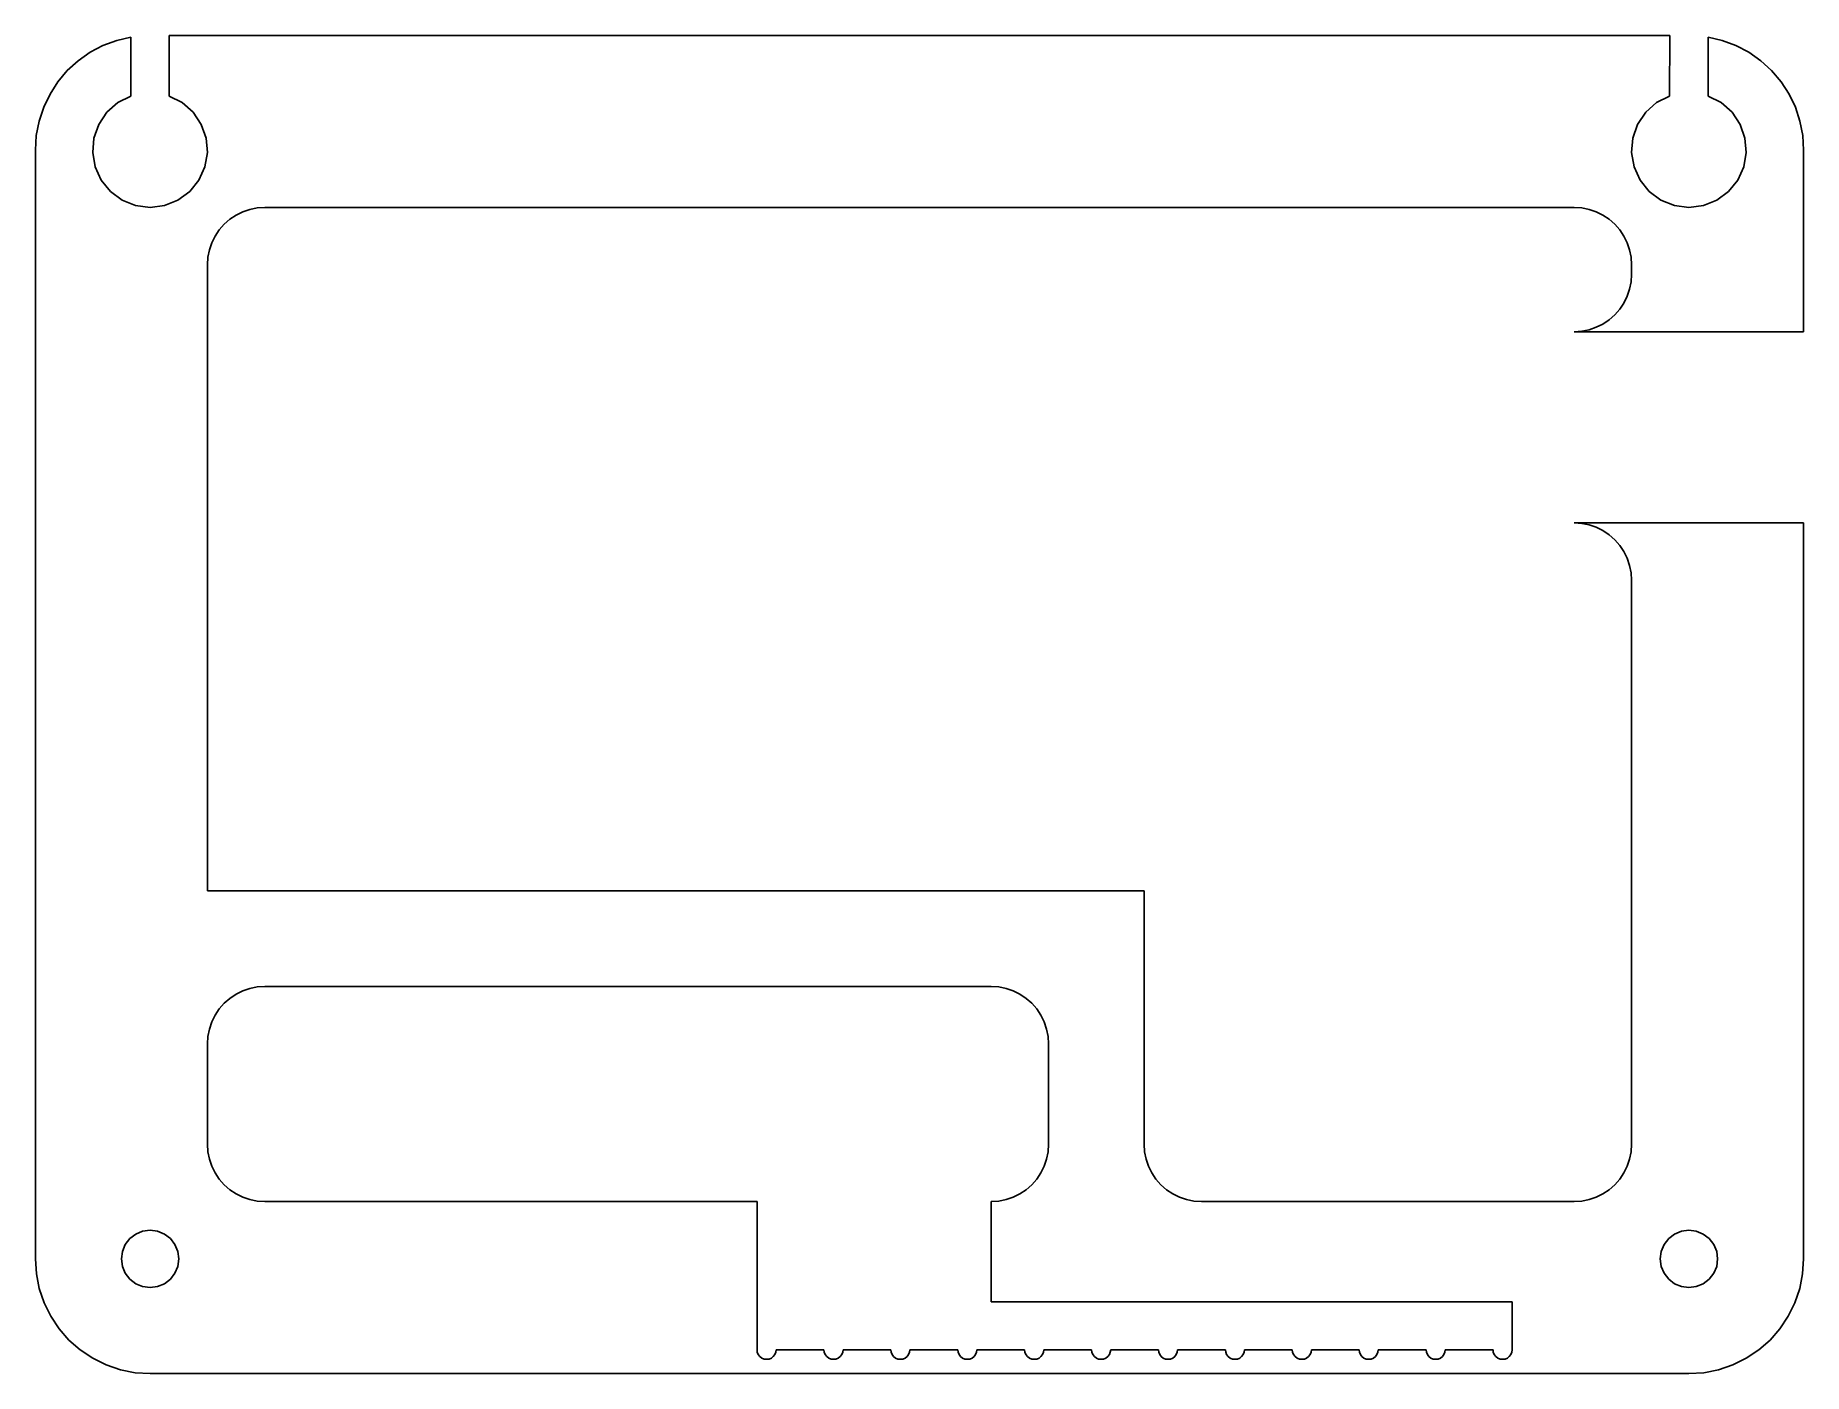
# Model space of a CAD drawing. Extents: x 1141 to 1326, y 0 to 140.
import ezdxf

# ---------------------------------------------------------------- set-up
doc = ezdxf.new("R2010")
doc.units = 0
doc.header["$LTSCALE"] = 1000
doc.linetypes.add('SKEMA_SOLID', pattern=[0])
doc.layers.add('Layer0_S_', color=20, linetype='SKEMA_SOLID')

msp = doc.modelspace()

# ---------------------------------------------------------------- linework, layer by layer
at = {"layer": 'Layer0_S_'}
for p, q in [((1147.63, 138.94), (1146.28, 138.23)), ((1149.07, 139.48), (1147.63, 138.94)), ((1150.56, 139.81), (1149.07, 139.48)), ((1150.56, 139.81), (1150.54, 133.65)), ((1154.56, 140), (1154.57, 133.65)), ((1311.56, 140), (1154.56, 140)), ((1311.56, 140), (1311.54, 133.65)), ((1315.56, 139.81), (1315.57, 133.65)), ((1315.56, 139.81), (1317.05, 139.48)), ((1317.05, 139.48), (1318.48, 138.94)), ((1318.48, 138.94), (1319.83, 138.23)), ((1145.03, 137.35), (1143.9, 136.31)), ((1146.28, 138.23), (1145.03, 137.35)), ((1319.83, 138.23), (1321.08, 137.35)), ((1321.08, 137.35), (1322.21, 136.31)), ((1142.92, 135.14), (1142.09, 133.86)), ((1143.9, 136.31), (1142.92, 135.14)), ((1322.21, 136.31), (1323.2, 135.14)), ((1323.2, 135.14), (1324.03, 133.86)), ((1142.09, 133.86), (1141.43, 132.48)), ((1150.54, 133.65), (1149.18, 132.96)), ((1155.93, 132.96), (1154.57, 133.65)), ((1311.54, 133.65), (1310.18, 132.96)), ((1316.93, 132.96), (1315.57, 133.65)), ((1324.03, 133.86), (1324.69, 132.48)), ((1141.43, 132.48), (1140.95, 131.03)), ((1148.04, 131.95), (1147.19, 130.69)), ((1149.18, 132.96), (1148.04, 131.95)), ((1157.07, 131.95), (1155.93, 132.96)), ((1157.92, 130.69), (1157.07, 131.95)), ((1309.04, 131.95), (1308.19, 130.69)), ((1310.18, 132.96), (1309.04, 131.95)), ((1318.07, 131.95), (1316.93, 132.96)), ((1318.92, 130.69), (1318.07, 131.95)), ((1324.69, 132.48), (1325.17, 131.03)), ((1140.65, 129.53), (1140.56, 128)), ((1140.95, 131.03), (1140.65, 129.53)), ((1147.19, 130.69), (1146.69, 129.25)), ((1158.42, 129.25), (1157.92, 130.69)), ((1308.19, 130.69), (1307.69, 129.25)), ((1319.42, 129.25), (1318.92, 130.69)), ((1325.17, 131.03), (1325.46, 129.53)), ((1325.46, 129.53), (1325.56, 128)), ((1140.56, 128), (1140.56, 12)), ((1146.69, 129.25), (1146.56, 127.74)), ((1146.56, 127.74), (1146.82, 126.24)), ((1158.29, 126.24), (1158.55, 127.74)), ((1158.55, 127.74), (1158.42, 129.25)), ((1307.69, 129.25), (1307.56, 127.74)), ((1307.56, 127.74), (1307.82, 126.24)), ((1319.29, 126.24), (1319.55, 127.74)), ((1319.55, 127.74), (1319.42, 129.25)), ((1325.56, 109), (1325.56, 128)), ((1146.82, 126.24), (1147.45, 124.85)), ((1157.66, 124.85), (1158.29, 126.24)), ((1307.82, 126.24), (1308.45, 124.85)), ((1318.66, 124.85), (1319.29, 126.24)), ((1147.45, 124.85), (1148.41, 123.67)), ((1156.71, 123.67), (1157.66, 124.85)), ((1308.45, 124.85), (1309.41, 123.67)), ((1317.71, 123.67), (1318.66, 124.85)), ((1148.41, 123.67), (1149.63, 122.76)), ((1149.63, 122.76), (1151.05, 122.19)), ((1151.05, 122.19), (1152.56, 122)), ((1152.56, 122), (1154.07, 122.19)), ((1154.07, 122.19), (1155.48, 122.76)), ((1155.48, 122.76), (1156.71, 123.67)), ((1309.41, 123.67), (1310.63, 122.76)), ((1310.63, 122.76), (1312.05, 122.19)), ((1312.05, 122.19), (1313.56, 122)), ((1313.56, 122), (1315.07, 122.19)), ((1315.07, 122.19), (1316.48, 122.76)), ((1316.48, 122.76), (1317.71, 123.67)), ((1160.31, 120.24), (1160.9, 120.76)), ((1160.9, 120.76), (1161.56, 121.2)), ((1161.56, 121.2), (1162.26, 121.54)), ((1162.26, 121.54), (1163, 121.8)), ((1163, 121.8), (1163.77, 121.95)), ((1163.77, 121.95), (1164.56, 122)), ((1301.56, 122), (1164.56, 122)), ((1302.34, 121.95), (1301.56, 122)), ((1303.11, 121.8), (1302.34, 121.95)), ((1303.85, 121.54), (1303.11, 121.8)), ((1304.56, 121.2), (1303.85, 121.54)), ((1305.21, 120.76), (1304.56, 121.2)), ((1305.8, 120.24), (1305.21, 120.76)), ((1159.01, 118.3), (1159.36, 119)), ((1159.36, 119), (1159.8, 119.65)), ((1159.8, 119.65), (1160.31, 120.24)), ((1306.32, 119.65), (1305.8, 120.24)), ((1306.75, 119), (1306.32, 119.65)), ((1307.1, 118.3), (1306.75, 119)), ((1158.56, 116), (1158.61, 116.78)), ((1158.61, 116.78), (1158.76, 117.55)), ((1158.76, 117.55), (1159.01, 118.3)), ((1307.35, 117.55), (1307.1, 118.3)), ((1307.51, 116.78), (1307.35, 117.55)), ((1307.56, 116), (1307.51, 116.78)), ((1158.56, 116), (1158.56, 50.5)), ((1307.56, 115), (1307.51, 114.22)), ((1307.56, 116), (1307.56, 115)), ((1307.35, 113.45), (1307.1, 112.7)), ((1307.51, 114.22), (1307.35, 113.45)), ((1306.32, 111.35), (1305.8, 110.76)), ((1306.75, 112), (1306.32, 111.35)), ((1307.1, 112.7), (1306.75, 112)), ((1303.11, 109.2), (1302.34, 109.05)), ((1303.85, 109.46), (1303.11, 109.2)), ((1304.56, 109.8), (1303.85, 109.46)), ((1305.21, 110.24), (1304.56, 109.8)), ((1305.8, 110.76), (1305.21, 110.24)), ((1302.34, 109.05), (1301.56, 109)), ((1301.56, 109), (1325.56, 109)), ((1301.56, 89), (1325.56, 89)), ((1301.56, 89), (1302.34, 88.95)), ((1302.34, 88.95), (1303.11, 88.8)), ((1325.56, 12), (1325.56, 89)), ((1303.11, 88.8), (1303.85, 88.54)), ((1303.85, 88.54), (1304.56, 88.2)), ((1304.56, 88.2), (1305.21, 87.76)), ((1305.21, 87.76), (1305.8, 87.24)), ((1305.8, 87.24), (1306.32, 86.65)), ((1306.32, 86.65), (1306.75, 86)), ((1306.75, 86), (1307.1, 85.3)), ((1307.1, 85.3), (1307.35, 84.55)), ((1307.35, 84.55), (1307.51, 83.78)), ((1307.51, 83.78), (1307.56, 83)), ((1307.56, 83), (1307.56, 24)), ((1158.56, 50.5), (1256.56, 50.5)), ((1256.56, 50.5), (1256.56, 24)), ((1160.9, 39.26), (1160.31, 38.74)), ((1161.56, 39.7), (1160.9, 39.26)), ((1162.26, 40.04), (1161.56, 39.7)), ((1163, 40.3), (1162.26, 40.04)), ((1163.77, 40.45), (1163, 40.3)), ((1164.56, 40.5), (1163.77, 40.45)), ((1240.56, 40.5), (1164.56, 40.5)), ((1240.56, 40.5), (1241.34, 40.45)), ((1241.34, 40.45), (1242.11, 40.3)), ((1242.11, 40.3), (1242.85, 40.04)), ((1242.85, 40.04), (1243.56, 39.7)), ((1243.56, 39.7), (1244.21, 39.26)), ((1244.21, 39.26), (1244.8, 38.74)), ((1159.36, 37.5), (1159.01, 36.8)), ((1159.8, 38.15), (1159.36, 37.5)), ((1160.31, 38.74), (1159.8, 38.15)), ((1244.8, 38.74), (1245.32, 38.15)), ((1245.32, 38.15), (1245.75, 37.5)), ((1245.75, 37.5), (1246.1, 36.8)), ((1158.61, 35.28), (1158.56, 34.5)), ((1158.76, 36.05), (1158.61, 35.28)), ((1159.01, 36.8), (1158.76, 36.05)), ((1246.1, 36.8), (1246.35, 36.05)), ((1246.35, 36.05), (1246.51, 35.28)), ((1246.51, 35.28), (1246.56, 34.5)), ((1158.56, 34.5), (1158.56, 24)), ((1246.56, 34.5), (1246.56, 24)), ((1158.56, 24), (1158.61, 23.22)), ((1158.61, 23.22), (1158.76, 22.45)), ((1158.76, 22.45), (1159.01, 21.7)), ((1246.35, 22.45), (1246.1, 21.7)), ((1246.51, 23.22), (1246.35, 22.45)), ((1246.56, 24), (1246.51, 23.22)), ((1256.56, 24), (1256.61, 23.22)), ((1256.61, 23.22), (1256.76, 22.45)), ((1256.76, 22.45), (1257.01, 21.7)), ((1307.35, 22.45), (1307.1, 21.7)), ((1307.51, 23.22), (1307.35, 22.45)), ((1307.56, 24), (1307.51, 23.22)), ((1159.01, 21.7), (1159.36, 21)), ((1159.36, 21), (1159.8, 20.35)), ((1245.75, 21), (1245.32, 20.35)), ((1246.1, 21.7), (1245.75, 21)), ((1257.01, 21.7), (1257.36, 21)), ((1257.36, 21), (1257.8, 20.35)), ((1306.75, 21), (1306.32, 20.35)), ((1307.1, 21.7), (1306.75, 21)), ((1159.8, 20.35), (1160.31, 19.76)), ((1160.31, 19.76), (1160.9, 19.24)), ((1160.9, 19.24), (1161.56, 18.8)), ((1161.56, 18.8), (1162.26, 18.46)), ((1243.56, 18.8), (1242.85, 18.46)), ((1244.21, 19.24), (1243.56, 18.8)), ((1244.8, 19.76), (1244.21, 19.24)), ((1245.32, 20.35), (1244.8, 19.76)), ((1257.8, 20.35), (1258.31, 19.76)), ((1258.31, 19.76), (1258.9, 19.24)), ((1258.9, 19.24), (1259.56, 18.8)), ((1259.56, 18.8), (1260.26, 18.46)), ((1304.56, 18.8), (1303.85, 18.46)), ((1305.21, 19.24), (1304.56, 18.8)), ((1305.8, 19.76), (1305.21, 19.24)), ((1306.32, 20.35), (1305.8, 19.76)), ((1162.26, 18.46), (1163, 18.2)), ((1163, 18.2), (1163.77, 18.05)), ((1163.77, 18.05), (1164.56, 18)), ((1216.06, 18), (1164.56, 18)), ((1216.06, 2.5), (1216.06, 18)), ((1241.34, 18.05), (1240.56, 18)), ((1240.56, 7.5), (1240.56, 18)), ((1242.11, 18.2), (1241.34, 18.05)), ((1242.85, 18.46), (1242.11, 18.2)), ((1260.26, 18.46), (1261, 18.2)), ((1261, 18.2), (1261.77, 18.05)), ((1261.77, 18.05), (1262.56, 18)), ((1301.56, 18), (1262.56, 18)), ((1302.34, 18.05), (1301.56, 18)), ((1303.11, 18.2), (1302.34, 18.05)), ((1303.85, 18.46), (1303.11, 18.2)), ((1151.06, 14.6), (1151.78, 14.9)), ((1151.78, 14.9), (1152.56, 15)), ((1152.56, 15), (1153.33, 14.9)), ((1153.33, 14.9), (1154.06, 14.6)), ((1312.06, 14.6), (1312.78, 14.9)), ((1312.78, 14.9), (1313.56, 15)), ((1313.56, 15), (1314.33, 14.9)), ((1314.33, 14.9), (1315.06, 14.6)), ((1149.66, 12.78), (1149.96, 13.5)), ((1149.96, 13.5), (1150.44, 14.12)), ((1150.44, 14.12), (1151.06, 14.6)), ((1154.06, 14.6), (1154.68, 14.12)), ((1154.68, 14.12), (1155.16, 13.5)), ((1155.16, 13.5), (1155.46, 12.78)), ((1310.66, 12.78), (1310.96, 13.5)), ((1310.96, 13.5), (1311.44, 14.12)), ((1311.44, 14.12), (1312.06, 14.6)), ((1315.06, 14.6), (1315.68, 14.12)), ((1315.68, 14.12), (1316.16, 13.5)), ((1316.16, 13.5), (1316.46, 12.78)), ((1140.66, 10.43), (1140.56, 12)), ((1149.56, 12), (1149.66, 12.78)), ((1149.66, 11.22), (1149.56, 12)), ((1149.96, 10.5), (1149.66, 11.22)), ((1155.46, 11.22), (1155.16, 10.5)), ((1155.46, 12.78), (1155.56, 12)), ((1155.56, 12), (1155.46, 11.22)), ((1310.56, 12), (1310.66, 12.78)), ((1310.66, 11.22), (1310.56, 12)), ((1310.96, 10.5), (1310.66, 11.22)), ((1316.46, 11.22), (1316.16, 10.5)), ((1316.46, 12.78), (1316.56, 12)), ((1316.56, 12), (1316.46, 11.22)), ((1325.45, 10.43), (1325.56, 12)), ((1140.97, 8.89), (1140.66, 10.43)), ((1150.44, 9.88), (1149.96, 10.5)), ((1151.06, 9.4), (1150.44, 9.88)), ((1151.78, 9.1), (1151.06, 9.4)), ((1154.06, 9.4), (1153.33, 9.1)), ((1154.68, 9.88), (1154.06, 9.4)), ((1155.16, 10.5), (1154.68, 9.88)), ((1311.44, 9.88), (1310.96, 10.5)), ((1312.06, 9.4), (1311.44, 9.88)), ((1312.78, 9.1), (1312.06, 9.4)), ((1315.06, 9.4), (1314.33, 9.1)), ((1315.68, 9.88), (1315.06, 9.4)), ((1316.16, 10.5), (1315.68, 9.88)), ((1325.15, 8.89), (1325.45, 10.43)), ((1141.47, 7.41), (1140.97, 8.89)), ((1142.17, 6), (1141.47, 7.41)), ((1152.56, 9), (1151.78, 9.1)), ((1153.33, 9.1), (1152.56, 9)), ((1295.06, 7.5), (1240.56, 7.5)), ((1295.06, 2.5), (1295.06, 7.5)), ((1313.56, 9), (1312.78, 9.1)), ((1314.33, 9.1), (1313.56, 9)), ((1323.95, 6), (1324.64, 7.41)), ((1324.64, 7.41), (1325.15, 8.89)), ((1143.04, 4.69), (1142.17, 6)), ((1323.08, 4.69), (1323.95, 6)), ((1144.07, 3.51), (1143.04, 4.69)), ((1322.04, 3.51), (1323.08, 4.69)), ((1145.25, 2.48), (1144.07, 3.51)), ((1146.56, 1.61), (1145.25, 2.48)), ((1216.06, 2.5), (1216.09, 2.24)), ((1216.09, 2.24), (1216.19, 2)), ((1216.19, 2), (1216.35, 1.79)), ((1217.76, 1.79), (1217.92, 2)), ((1217.92, 2), (1218.02, 2.24)), ((1218.02, 2.24), (1218.06, 2.5)), ((1223.06, 2.5), (1218.06, 2.5)), ((1223.06, 2.5), (1223.09, 2.24)), ((1223.09, 2.24), (1223.19, 2)), ((1223.19, 2), (1223.35, 1.79)), ((1224.76, 1.79), (1224.92, 2)), ((1224.92, 2), (1225.02, 2.24)), ((1225.02, 2.24), (1225.06, 2.5)), ((1230.06, 2.5), (1225.06, 2.5)), ((1230.06, 2.5), (1230.09, 2.24)), ((1230.09, 2.24), (1230.19, 2)), ((1230.19, 2), (1230.35, 1.79)), ((1231.76, 1.79), (1231.92, 2)), ((1231.92, 2), (1232.02, 2.24)), ((1232.02, 2.24), (1232.06, 2.5)), ((1237.06, 2.5), (1232.06, 2.5)), ((1237.06, 2.5), (1237.09, 2.24)), ((1237.09, 2.24), (1237.19, 2)), ((1237.19, 2), (1237.35, 1.79)), ((1238.76, 1.79), (1238.92, 2)), ((1238.92, 2), (1239.02, 2.24)), ((1239.02, 2.24), (1239.06, 2.5)), ((1244.06, 2.5), (1239.06, 2.5)), ((1244.06, 2.5), (1244.09, 2.24)), ((1244.09, 2.24), (1244.19, 2)), ((1244.19, 2), (1244.35, 1.79)), ((1245.76, 1.79), (1245.92, 2)), ((1245.92, 2), (1246.02, 2.24)), ((1246.02, 2.24), (1246.06, 2.5)), ((1251.06, 2.5), (1246.06, 2.5)), ((1251.06, 2.5), (1251.09, 2.24)), ((1251.09, 2.24), (1251.19, 2)), ((1251.19, 2), (1251.35, 1.79)), ((1252.76, 1.79), (1252.92, 2)), ((1252.92, 2), (1253.02, 2.24)), ((1253.02, 2.24), (1253.06, 2.5)), ((1258.06, 2.5), (1253.06, 2.5)), ((1258.06, 2.5), (1258.09, 2.24)), ((1258.09, 2.24), (1258.19, 2)), ((1258.19, 2), (1258.35, 1.79)), ((1259.76, 1.79), (1259.92, 2)), ((1259.92, 2), (1260.02, 2.24)), ((1260.02, 2.24), (1260.06, 2.5)), ((1265.06, 2.5), (1260.06, 2.5)), ((1265.06, 2.5), (1265.09, 2.24)), ((1265.09, 2.24), (1265.19, 2)), ((1265.19, 2), (1265.35, 1.79)), ((1266.76, 1.79), (1266.92, 2)), ((1266.92, 2), (1267.02, 2.24)), ((1267.02, 2.24), (1267.06, 2.5)), ((1272.06, 2.5), (1267.06, 2.5)), ((1272.06, 2.5), (1272.09, 2.24)), ((1272.09, 2.24), (1272.19, 2)), ((1272.19, 2), (1272.35, 1.79)), ((1273.76, 1.79), (1273.92, 2)), ((1273.92, 2), (1274.02, 2.24)), ((1274.02, 2.24), (1274.06, 2.5)), ((1279.06, 2.5), (1274.06, 2.5)), ((1279.06, 2.5), (1279.09, 2.24)), ((1279.09, 2.24), (1279.19, 2)), ((1279.19, 2), (1279.35, 1.79)), ((1280.76, 1.79), (1280.92, 2)), ((1280.92, 2), (1281.02, 2.24)), ((1281.02, 2.24), (1281.06, 2.5)), ((1286.06, 2.5), (1281.06, 2.5)), ((1286.06, 2.5), (1286.09, 2.24)), ((1286.09, 2.24), (1286.19, 2)), ((1286.19, 2), (1286.35, 1.79)), ((1287.76, 1.79), (1287.92, 2)), ((1287.92, 2), (1288.02, 2.24)), ((1288.02, 2.24), (1288.06, 2.5)), ((1293.06, 2.5), (1288.06, 2.5)), ((1293.06, 2.5), (1293.09, 2.24)), ((1293.09, 2.24), (1293.19, 2)), ((1293.19, 2), (1293.35, 1.79)), ((1294.76, 1.79), (1294.92, 2)), ((1294.92, 2), (1295.02, 2.24)), ((1295.02, 2.24), (1295.06, 2.5)), ((1319.56, 1.61), (1320.86, 2.48)), ((1320.86, 2.48), (1322.04, 3.51)), ((1147.97, 0.91), (1146.56, 1.61)), ((1149.45, 0.41), (1147.97, 0.91)), ((1150.99, 0.1), (1149.45, 0.41)), ((1152.56, 0), (1150.99, 0.1)), ((1152.56, 0), (1313.56, 0)), ((1216.35, 1.79), (1216.56, 1.63)), ((1216.56, 1.63), (1216.8, 1.53)), ((1216.8, 1.53), (1217.06, 1.5)), ((1217.06, 1.5), (1217.32, 1.53)), ((1217.32, 1.53), (1217.56, 1.63)), ((1217.56, 1.63), (1217.76, 1.79)), ((1223.35, 1.79), (1223.56, 1.63)), ((1223.56, 1.63), (1223.8, 1.53)), ((1223.8, 1.53), (1224.06, 1.5)), ((1224.06, 1.5), (1224.32, 1.53)), ((1224.32, 1.53), (1224.56, 1.63)), ((1224.56, 1.63), (1224.76, 1.79)), ((1230.35, 1.79), (1230.56, 1.63)), ((1230.56, 1.63), (1230.8, 1.53)), ((1230.8, 1.53), (1231.06, 1.5)), ((1231.06, 1.5), (1231.32, 1.53)), ((1231.32, 1.53), (1231.56, 1.63)), ((1231.56, 1.63), (1231.76, 1.79)), ((1237.35, 1.79), (1237.56, 1.63)), ((1237.56, 1.63), (1237.8, 1.53)), ((1237.8, 1.53), (1238.06, 1.5)), ((1238.06, 1.5), (1238.32, 1.53)), ((1238.32, 1.53), (1238.56, 1.63)), ((1238.56, 1.63), (1238.76, 1.79)), ((1244.35, 1.79), (1244.56, 1.63)), ((1244.56, 1.63), (1244.8, 1.53)), ((1244.8, 1.53), (1245.06, 1.5)), ((1245.06, 1.5), (1245.32, 1.53)), ((1245.32, 1.53), (1245.56, 1.63)), ((1245.56, 1.63), (1245.76, 1.79)), ((1251.35, 1.79), (1251.56, 1.63)), ((1251.56, 1.63), (1251.8, 1.53)), ((1251.8, 1.53), (1252.06, 1.5)), ((1252.06, 1.5), (1252.32, 1.53)), ((1252.32, 1.53), (1252.56, 1.63)), ((1252.56, 1.63), (1252.76, 1.79)), ((1258.35, 1.79), (1258.56, 1.63)), ((1258.56, 1.63), (1258.8, 1.53)), ((1258.8, 1.53), (1259.06, 1.5)), ((1259.06, 1.5), (1259.32, 1.53)), ((1259.32, 1.53), (1259.56, 1.63)), ((1259.56, 1.63), (1259.76, 1.79)), ((1265.35, 1.79), (1265.56, 1.63)), ((1265.56, 1.63), (1265.8, 1.53)), ((1265.8, 1.53), (1266.06, 1.5)), ((1266.06, 1.5), (1266.32, 1.53)), ((1266.32, 1.53), (1266.56, 1.63)), ((1266.56, 1.63), (1266.76, 1.79)), ((1272.35, 1.79), (1272.56, 1.63)), ((1272.56, 1.63), (1272.8, 1.53)), ((1272.8, 1.53), (1273.06, 1.5)), ((1273.06, 1.5), (1273.32, 1.53)), ((1273.32, 1.53), (1273.56, 1.63)), ((1273.56, 1.63), (1273.76, 1.79)), ((1279.35, 1.79), (1279.56, 1.63)), ((1279.56, 1.63), (1279.8, 1.53)), ((1279.8, 1.53), (1280.06, 1.5)), ((1280.06, 1.5), (1280.32, 1.53)), ((1280.32, 1.53), (1280.56, 1.63)), ((1280.56, 1.63), (1280.76, 1.79)), ((1286.35, 1.79), (1286.56, 1.63)), ((1286.56, 1.63), (1286.8, 1.53)), ((1286.8, 1.53), (1287.06, 1.5)), ((1287.06, 1.5), (1287.32, 1.53)), ((1287.32, 1.53), (1287.56, 1.63)), ((1287.56, 1.63), (1287.76, 1.79)), ((1293.35, 1.79), (1293.56, 1.63)), ((1293.56, 1.63), (1293.8, 1.53)), ((1293.8, 1.53), (1294.06, 1.5)), ((1294.06, 1.5), (1294.32, 1.53)), ((1294.32, 1.53), (1294.56, 1.63)), ((1294.56, 1.63), (1294.76, 1.79)), ((1313.56, 0), (1315.12, 0.1)), ((1315.12, 0.1), (1316.66, 0.41)), ((1316.66, 0.41), (1318.15, 0.91)), ((1318.15, 0.91), (1319.56, 1.61))]:
    msp.add_line(p, q, dxfattribs=at)

doc.saveas('drawing.dxf')
